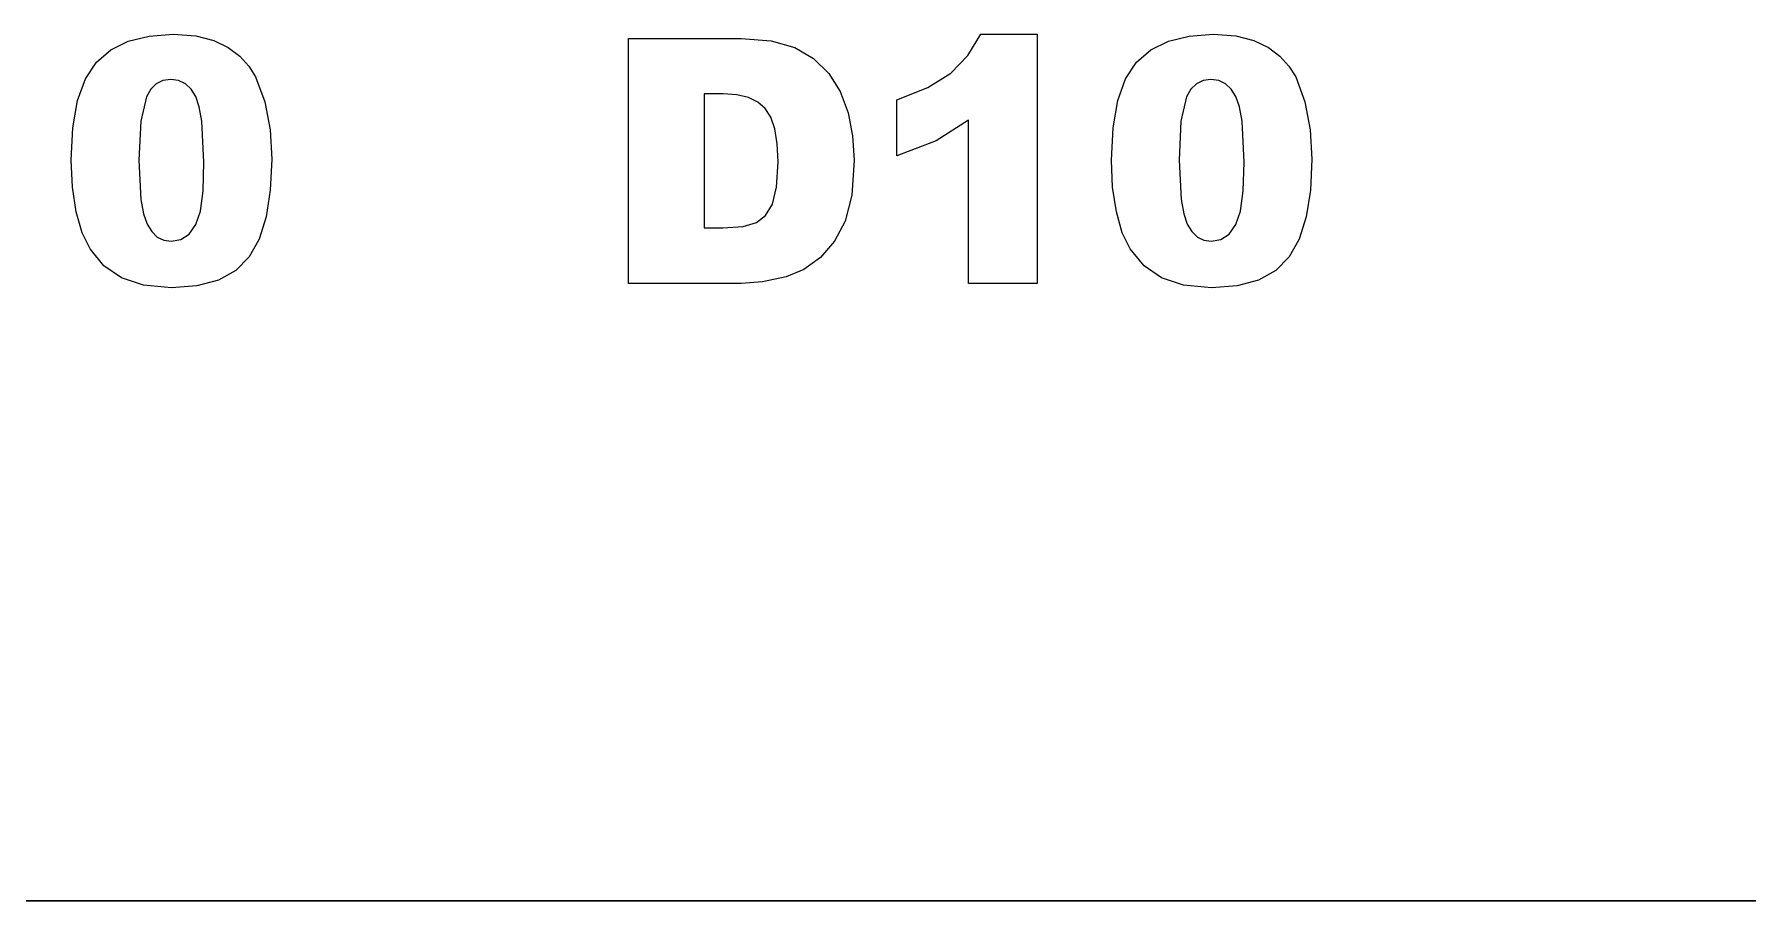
# Model space of a CAD drawing. Header units: metres. Extents: x 0 to 119, y 0 to 54.
# Drawn here: x 29.09 to 37.97, y 23.19 to 27.68 of the extents above; entities that cross this region are included whole.
import ezdxf

# ---------------------------------------------------------------- set-up
doc = ezdxf.new("R2010")
doc.units = ezdxf.units.M

msp = doc.modelspace()

# ---------------------------------------------------------------- linework, layer by layer
at = {"layer": 'D10#2'}
for p, q in [((29.4155, 27.5338, 3.175), (29.4893, 27.5971, 3.175)), ((29.4155, 27.5338, 3.9878), (29.4893, 27.5971, 3.9878)), ((29.4893, 27.5971, 3.175), (29.58, 27.6423, 3.175)), ((29.4893, 27.5971, 3.9878), (29.58, 27.6423, 3.9878)), ((29.4893, 27.5971, 3.175), (29.4893, 27.5971, 3.9878)), ((29.58, 27.6423, 3.175), (29.6879, 27.6695, 3.175)), ((29.58, 27.6423, 3.9878), (29.6879, 27.6695, 3.9878)), ((29.58, 27.6423, 3.175), (29.58, 27.6423, 3.9878)), ((29.6879, 27.6695, 3.175), (29.8127, 27.6785, 3.175)), ((29.6879, 27.6695, 3.9878), (29.8127, 27.6785, 3.9878)), ((29.6879, 27.6695, 3.175), (29.6879, 27.6695, 3.9878)), ((29.8127, 27.6785, 3.175), (29.9295, 27.6706, 3.175)), ((29.8127, 27.6785, 3.9878), (29.9295, 27.6706, 3.9878)), ((29.8127, 27.6785, 3.175), (29.8127, 27.6785, 3.9878)), ((29.9295, 27.6706, 3.175), (30.0233, 27.6469, 3.175)), ((29.9295, 27.6706, 3.9878), (30.0233, 27.6469, 3.9878)), ((29.9295, 27.6706, 3.175), (29.9295, 27.6706, 3.9878)), ((30.0233, 27.6469, 3.175), (30.098, 27.6105, 3.175)), ((30.0233, 27.6469, 3.9878), (30.098, 27.6105, 3.9878)), ((30.0233, 27.6469, 3.175), (30.0233, 27.6469, 3.9878)), ((30.098, 27.6105, 3.175), (30.1575, 27.5646, 3.175)), ((30.098, 27.6105, 3.9878), (30.1575, 27.5646, 3.9878)), ((30.098, 27.6105, 3.175), (30.098, 27.6105, 3.9878)), ((29.3585, 27.4479, 3.175), (29.4155, 27.5338, 3.175)), ((29.3585, 27.4479, 3.9878), (29.4155, 27.5338, 3.9878)), ((29.4155, 27.5338, 3.175), (29.4155, 27.5338, 3.9878)), ((30.1575, 27.5646, 3.175), (30.204, 27.5126, 3.175)), ((30.1575, 27.5646, 3.9878), (30.204, 27.5126, 3.9878)), ((30.1575, 27.5646, 3.175), (30.1575, 27.5646, 3.9878)), ((30.204, 27.5126, 3.175), (30.2394, 27.458, 3.175)), ((30.204, 27.5126, 3.9878), (30.2394, 27.458, 3.9878)), ((30.204, 27.5126, 3.175), (30.204, 27.5126, 3.9878)), ((29.3178, 27.3348, 3.175), (29.3585, 27.4479, 3.175)), ((29.3178, 27.3348, 3.9878), (29.3585, 27.4479, 3.9878)), ((29.3585, 27.4479, 3.175), (29.3585, 27.4479, 3.9878)), ((29.7252, 27.4215, 3.175), (29.6967, 27.3938, 3.175)), ((29.7252, 27.4215, 3.9878), (29.6967, 27.3938, 3.9878)), ((29.7599, 27.4382, 3.175), (29.7252, 27.4215, 3.175)), ((29.7599, 27.4382, 3.9878), (29.7252, 27.4215, 3.9878)), ((29.7252, 27.4215, 3.175), (29.7252, 27.4215, 3.9878)), ((29.8006, 27.4437, 3.175), (29.7599, 27.4382, 3.175)), ((29.8006, 27.4437, 3.9878), (29.7599, 27.4382, 3.9878)), ((29.7599, 27.4382, 3.175), (29.7599, 27.4382, 3.9878)), ((29.8408, 27.4383, 3.175), (29.8006, 27.4437, 3.175)), ((29.8408, 27.4383, 3.9878), (29.8006, 27.4437, 3.9878)), ((29.8006, 27.4437, 3.175), (29.8006, 27.4437, 3.9878)), ((29.8757, 27.422, 3.175), (29.8408, 27.4383, 3.175)), ((29.8757, 27.422, 3.9878), (29.8408, 27.4383, 3.9878)), ((29.8408, 27.4383, 3.175), (29.8408, 27.4383, 3.9878)), ((29.9051, 27.3948, 3.175), (29.8757, 27.422, 3.175)), ((29.9051, 27.3948, 3.9878), (29.8757, 27.422, 3.9878)), ((29.8757, 27.422, 3.175), (29.8757, 27.422, 3.9878)), ((30.2394, 27.458, 3.175), (30.2875, 27.3277, 3.175)), ((30.2394, 27.458, 3.9878), (30.2875, 27.3277, 3.9878)), ((30.2394, 27.458, 3.175), (30.2394, 27.458, 3.9878)), ((29.2933, 27.1945, 3.175), (29.3178, 27.3348, 3.175)), ((29.2933, 27.1945, 3.9878), (29.3178, 27.3348, 3.9878)), ((29.3178, 27.3348, 3.175), (29.3178, 27.3348, 3.9878)), ((29.6741, 27.355, 3.175), (29.6449, 27.2284, 3.175)), ((29.6741, 27.355, 3.9878), (29.6449, 27.2284, 3.9878)), ((29.6967, 27.3938, 3.175), (29.6741, 27.355, 3.175)), ((29.6967, 27.3938, 3.9878), (29.6741, 27.355, 3.9878)), ((29.6741, 27.355, 3.175), (29.6741, 27.355, 3.9878)), ((29.6967, 27.3938, 3.175), (29.6967, 27.3938, 3.9878)), ((29.9293, 27.3567, 3.175), (29.9051, 27.3948, 3.175)), ((29.9293, 27.3567, 3.9878), (29.9051, 27.3948, 3.9878)), ((29.9051, 27.3948, 3.175), (29.9051, 27.3948, 3.9878)), ((29.948, 27.3028, 3.175), (29.9293, 27.3567, 3.175)), ((29.948, 27.3028, 3.9878), (29.9293, 27.3567, 3.9878)), ((29.9293, 27.3567, 3.175), (29.9293, 27.3567, 3.9878)), ((29.9614, 27.2281, 3.175), (29.948, 27.3028, 3.175)), ((29.9614, 27.2281, 3.9878), (29.948, 27.3028, 3.9878)), ((29.948, 27.3028, 3.175), (29.948, 27.3028, 3.9878)), ((30.2875, 27.3277, 3.175), (30.3141, 27.1826, 3.175)), ((30.2875, 27.3277, 3.9878), (30.3141, 27.1826, 3.9878)), ((30.2875, 27.3277, 3.175), (30.2875, 27.3277, 3.9878)), ((29.2852, 27.0271, 3.175), (29.2933, 27.1945, 3.175)), ((29.2852, 27.0271, 3.9878), (29.2933, 27.1945, 3.9878)), ((29.2933, 27.1945, 3.175), (29.2933, 27.1945, 3.9878)), ((29.6449, 27.2284, 3.175), (29.6351, 27.0262, 3.175)), ((29.6449, 27.2284, 3.9878), (29.6351, 27.0262, 3.9878)), ((29.6449, 27.2284, 3.175), (29.6449, 27.2284, 3.9878)), ((29.9721, 27.0167, 3.175), (29.9614, 27.2281, 3.175)), ((29.9721, 27.0167, 3.9878), (29.9614, 27.2281, 3.9878)), ((29.9614, 27.2281, 3.175), (29.9614, 27.2281, 3.9878)), ((30.3141, 27.1826, 3.175), (30.323, 27.0314, 3.175)), ((30.3141, 27.1826, 3.9878), (30.323, 27.0314, 3.9878)), ((30.3141, 27.1826, 3.175), (30.3141, 27.1826, 3.9878)), ((29.2916, 26.8862, 3.175), (29.2852, 27.0271, 3.175)), ((29.2916, 26.8862, 3.9878), (29.2852, 27.0271, 3.9878)), ((29.2852, 27.0271, 3.175), (29.2852, 27.0271, 3.9878)), ((29.6351, 27.0262, 3.175), (29.6459, 26.8221, 3.175)), ((29.6351, 27.0262, 3.9878), (29.6459, 26.8221, 3.9878)), ((29.6351, 27.0262, 3.175), (29.6351, 27.0262, 3.9878)), ((29.9675, 26.867, 3.175), (29.9721, 27.0167, 3.175)), ((29.9675, 26.867, 3.9878), (29.9721, 27.0167, 3.9878)), ((29.9721, 27.0167, 3.175), (29.9721, 27.0167, 3.9878)), ((30.323, 27.0314, 3.175), (30.3157, 26.8701, 3.175)), ((30.323, 27.0314, 3.9878), (30.3157, 26.8701, 3.9878)), ((30.323, 27.0314, 3.175), (30.323, 27.0314, 3.9878)), ((29.3107, 26.7581, 3.175), (29.2916, 26.8862, 3.175)), ((29.3107, 26.7581, 3.9878), (29.2916, 26.8862, 3.9878)), ((29.2916, 26.8862, 3.175), (29.2916, 26.8862, 3.9878)), ((29.6459, 26.8221, 3.175), (29.6593, 26.7488, 3.175)), ((29.6459, 26.8221, 3.9878), (29.6593, 26.7488, 3.9878)), ((29.6459, 26.8221, 3.175), (29.6459, 26.8221, 3.9878)), ((29.9535, 26.7628, 3.175), (29.9675, 26.867, 3.175)), ((29.9535, 26.7628, 3.9878), (29.9675, 26.867, 3.9878)), ((29.9675, 26.867, 3.175), (29.9675, 26.867, 3.9878)), ((30.3157, 26.8701, 3.175), (30.2938, 26.7321, 3.175)), ((30.3157, 26.8701, 3.9878), (30.2938, 26.7321, 3.9878)), ((30.3157, 26.8701, 3.175), (30.3157, 26.8701, 3.9878)), ((29.3414, 26.6492, 3.175), (29.3107, 26.7581, 3.175)), ((29.3414, 26.6492, 3.9878), (29.3107, 26.7581, 3.9878)), ((29.3107, 26.7581, 3.175), (29.3107, 26.7581, 3.9878)), ((29.6593, 26.7488, 3.175), (29.678, 26.6948, 3.175)), ((29.6593, 26.7488, 3.9878), (29.678, 26.6948, 3.9878)), ((29.6593, 26.7488, 3.175), (29.6593, 26.7488, 3.9878)), ((29.9297, 26.6923, 3.175), (29.9535, 26.7628, 3.175)), ((29.9297, 26.6923, 3.9878), (29.9535, 26.7628, 3.9878)), ((29.9535, 26.7628, 3.175), (29.9535, 26.7628, 3.9878)), ((30.2938, 26.7321, 3.175), (30.2572, 26.6172, 3.175)), ((30.2938, 26.7321, 3.9878), (30.2572, 26.6172, 3.9878)), ((30.2938, 26.7321, 3.175), (30.2938, 26.7321, 3.9878)), ((29.3822, 26.5662, 3.175), (29.3414, 26.6492, 3.175)), ((29.3822, 26.5662, 3.9878), (29.3414, 26.6492, 3.9878)), ((29.3414, 26.6492, 3.175), (29.3414, 26.6492, 3.9878)), ((29.678, 26.6948, 3.175), (29.7019, 26.656, 3.175)), ((29.678, 26.6948, 3.9878), (29.7019, 26.656, 3.9878)), ((29.678, 26.6948, 3.175), (29.678, 26.6948, 3.9878)), ((29.7019, 26.656, 3.175), (29.7305, 26.6282, 3.175)), ((29.7019, 26.656, 3.9878), (29.7305, 26.6282, 3.9878)), ((29.7019, 26.656, 3.175), (29.7019, 26.656, 3.9878)), ((29.7305, 26.6282, 3.175), (29.764, 26.6116, 3.175)), ((29.7305, 26.6282, 3.9878), (29.764, 26.6116, 3.9878)), ((29.7305, 26.6282, 3.175), (29.7305, 26.6282, 3.9878)), ((29.8525, 26.6155, 3.175), (29.8955, 26.6437, 3.175)), ((29.8525, 26.6155, 3.9878), (29.8955, 26.6437, 3.9878)), ((29.8955, 26.6437, 3.175), (29.9297, 26.6923, 3.175)), ((29.8955, 26.6437, 3.9878), (29.9297, 26.6923, 3.9878)), ((29.8955, 26.6437, 3.175), (29.8955, 26.6437, 3.9878)), ((29.9297, 26.6923, 3.175), (29.9297, 26.6923, 3.9878)), ((29.4543, 26.4793, 3.175), (29.3822, 26.5662, 3.175)), ((29.4543, 26.4793, 3.9878), (29.3822, 26.5662, 3.9878)), ((29.3822, 26.5662, 3.175), (29.3822, 26.5662, 3.9878)), ((29.764, 26.6116, 3.175), (29.8023, 26.606, 3.175)), ((29.764, 26.6116, 3.9878), (29.8023, 26.606, 3.9878)), ((29.764, 26.6116, 3.175), (29.764, 26.6116, 3.9878)), ((29.8023, 26.606, 3.175), (29.8525, 26.6155, 3.175)), ((29.8023, 26.606, 3.9878), (29.8525, 26.6155, 3.9878)), ((29.8023, 26.606, 3.175), (29.8023, 26.606, 3.9878)), ((29.8525, 26.6155, 3.175), (29.8525, 26.6155, 3.9878)), ((30.2572, 26.6172, 3.175), (30.206, 26.5255, 3.175)), ((30.2572, 26.6172, 3.9878), (30.206, 26.5255, 3.9878)), ((30.2572, 26.6172, 3.175), (30.2572, 26.6172, 3.9878)), ((29.5442, 26.4163, 3.175), (29.4543, 26.4793, 3.175)), ((29.5442, 26.4163, 3.9878), (29.4543, 26.4793, 3.9878)), ((29.4543, 26.4793, 3.175), (29.4543, 26.4793, 3.9878)), ((30.137, 26.4553, 3.175), (30.0469, 26.4053, 3.175)), ((30.137, 26.4553, 3.9878), (30.0469, 26.4053, 3.9878)), ((30.206, 26.5255, 3.175), (30.137, 26.4553, 3.175)), ((30.206, 26.5255, 3.9878), (30.137, 26.4553, 3.9878)), ((30.137, 26.4553, 3.175), (30.137, 26.4553, 3.9878)), ((30.206, 26.5255, 3.175), (30.206, 26.5255, 3.9878)), ((29.6583, 26.378, 3.175), (29.5442, 26.4163, 3.175)), ((29.6583, 26.378, 3.9878), (29.5442, 26.4163, 3.9878)), ((29.5442, 26.4163, 3.175), (29.5442, 26.4163, 3.9878)), ((29.8032, 26.3652, 3.175), (29.6583, 26.378, 3.175)), ((29.8032, 26.3652, 3.9878), (29.6583, 26.378, 3.9878)), ((29.6583, 26.378, 3.175), (29.6583, 26.378, 3.9878)), ((29.9356, 26.3752, 3.175), (29.8032, 26.3652, 3.175)), ((29.9356, 26.3752, 3.9878), (29.8032, 26.3652, 3.9878)), ((29.8032, 26.3652, 3.175), (29.8032, 26.3652, 3.9878)), ((30.0469, 26.4053, 3.175), (29.9356, 26.3752, 3.175)), ((30.0469, 26.4053, 3.9878), (29.9356, 26.3752, 3.9878)), ((29.9356, 26.3752, 3.175), (29.9356, 26.3752, 3.9878)), ((30.0469, 26.4053, 3.175), (30.0469, 26.4053, 3.9878))]:
    msp.add_line(p, q, dxfattribs=at)
at = {"layer": 'D10#3'}
for p, q in [((32.1705, 27.6569, 3.175), (32.7536, 27.6569, 3.175)), ((32.1705, 26.3869, 3.175), (32.1705, 27.6569, 3.175)), ((32.1705, 27.6569, 3.9878), (32.7536, 27.6569, 3.9878)), ((32.1705, 26.3869, 3.9878), (32.1705, 27.6569, 3.9878)), ((32.1705, 27.6569, 3.175), (32.1705, 27.6569, 3.9878)), ((32.7536, 27.6569, 3.175), (32.9094, 27.6452, 3.175)), ((32.7536, 27.6569, 3.9878), (32.9094, 27.6452, 3.9878)), ((32.7536, 27.6569, 3.175), (32.7536, 27.6569, 3.9878)), ((32.9094, 27.6452, 3.175), (33.0321, 27.6101, 3.175)), ((32.9094, 27.6452, 3.9878), (33.0321, 27.6101, 3.9878)), ((32.9094, 27.6452, 3.175), (32.9094, 27.6452, 3.9878)), ((33.0321, 27.6101, 3.175), (33.129, 27.5531, 3.175)), ((33.0321, 27.6101, 3.9878), (33.129, 27.5531, 3.9878)), ((33.0321, 27.6101, 3.175), (33.0321, 27.6101, 3.9878)), ((33.9287, 27.5685, 3.175), (33.9958, 27.6785, 3.175)), ((33.9287, 27.5685, 3.9878), (33.9958, 27.6785, 3.9878)), ((33.9958, 27.6785, 3.175), (34.2878, 27.6785, 3.175)), ((33.9958, 27.6785, 3.9878), (34.2878, 27.6785, 3.9878)), ((33.9958, 27.6785, 3.175), (33.9958, 27.6785, 3.9878)), ((34.2878, 27.6785, 3.175), (34.2878, 26.3869, 3.175)), ((34.2878, 27.6785, 3.9878), (34.2878, 26.3869, 3.9878)), ((34.2878, 27.6785, 3.175), (34.2878, 27.6785, 3.9878)), ((34.8019, 27.5338, 3.175), (34.8756, 27.5971, 3.175)), ((34.8019, 27.5338, 3.9878), (34.8756, 27.5971, 3.9878)), ((34.8756, 27.5971, 3.175), (34.9664, 27.6423, 3.175)), ((34.8756, 27.5971, 3.9878), (34.9664, 27.6423, 3.9878)), ((34.8756, 27.5971, 3.175), (34.8756, 27.5971, 3.9878)), ((34.9664, 27.6423, 3.175), (35.0742, 27.6695, 3.175)), ((34.9664, 27.6423, 3.9878), (35.0742, 27.6695, 3.9878)), ((34.9664, 27.6423, 3.175), (34.9664, 27.6423, 3.9878)), ((35.0742, 27.6695, 3.175), (35.1991, 27.6785, 3.175)), ((35.0742, 27.6695, 3.9878), (35.1991, 27.6785, 3.9878)), ((35.0742, 27.6695, 3.175), (35.0742, 27.6695, 3.9878)), ((35.1991, 27.6785, 3.175), (35.3159, 27.6706, 3.175)), ((35.1991, 27.6785, 3.9878), (35.3159, 27.6706, 3.9878)), ((35.1991, 27.6785, 3.175), (35.1991, 27.6785, 3.9878)), ((35.3159, 27.6706, 3.175), (35.4096, 27.6469, 3.175)), ((35.3159, 27.6706, 3.9878), (35.4096, 27.6469, 3.9878)), ((35.3159, 27.6706, 3.175), (35.3159, 27.6706, 3.9878)), ((35.4096, 27.6469, 3.175), (35.4844, 27.6105, 3.175)), ((35.4096, 27.6469, 3.9878), (35.4844, 27.6105, 3.9878)), ((35.4096, 27.6469, 3.175), (35.4096, 27.6469, 3.9878)), ((35.4844, 27.6105, 3.175), (35.5439, 27.5646, 3.175)), ((35.4844, 27.6105, 3.9878), (35.5439, 27.5646, 3.9878)), ((35.4844, 27.6105, 3.175), (35.4844, 27.6105, 3.9878)), ((33.129, 27.5531, 3.175), (33.2075, 27.4758, 3.175)), ((33.129, 27.5531, 3.9878), (33.2075, 27.4758, 3.9878)), ((33.129, 27.5531, 3.175), (33.129, 27.5531, 3.9878)), ((33.8399, 27.4775, 3.175), (33.9287, 27.5685, 3.175)), ((33.8399, 27.4775, 3.9878), (33.9287, 27.5685, 3.9878)), ((33.9287, 27.5685, 3.175), (33.9287, 27.5685, 3.9878)), ((34.7449, 27.4479, 3.175), (34.8019, 27.5338, 3.175)), ((34.7449, 27.4479, 3.9878), (34.8019, 27.5338, 3.9878)), ((34.8019, 27.5338, 3.175), (34.8019, 27.5338, 3.9878)), ((35.5439, 27.5646, 3.175), (35.5904, 27.5126, 3.175)), ((35.5439, 27.5646, 3.9878), (35.5904, 27.5126, 3.9878)), ((35.5439, 27.5646, 3.175), (35.5439, 27.5646, 3.9878)), ((35.5904, 27.5126, 3.175), (35.6258, 27.458, 3.175)), ((35.5904, 27.5126, 3.9878), (35.6258, 27.458, 3.9878)), ((35.5904, 27.5126, 3.175), (35.5904, 27.5126, 3.9878)), ((33.2075, 27.4758, 3.175), (33.2673, 27.3812, 3.175)), ((33.2075, 27.4758, 3.9878), (33.2673, 27.3812, 3.9878)), ((33.2075, 27.4758, 3.175), (33.2075, 27.4758, 3.9878)), ((33.7201, 27.4019, 3.175), (33.8399, 27.4775, 3.175)), ((33.7201, 27.4019, 3.9878), (33.8399, 27.4775, 3.9878)), ((33.8399, 27.4775, 3.175), (33.8399, 27.4775, 3.9878)), ((34.7041, 27.3348, 3.175), (34.7449, 27.4479, 3.175)), ((34.7041, 27.3348, 3.9878), (34.7449, 27.4479, 3.9878)), ((34.7449, 27.4479, 3.175), (34.7449, 27.4479, 3.9878)), ((35.1116, 27.4215, 3.175), (35.083, 27.3938, 3.175)), ((35.1116, 27.4215, 3.9878), (35.083, 27.3938, 3.9878)), ((35.1463, 27.4382, 3.175), (35.1116, 27.4215, 3.175)), ((35.1463, 27.4382, 3.9878), (35.1116, 27.4215, 3.9878)), ((35.1116, 27.4215, 3.175), (35.1116, 27.4215, 3.9878)), ((35.187, 27.4437, 3.175), (35.1463, 27.4382, 3.175)), ((35.187, 27.4437, 3.9878), (35.1463, 27.4382, 3.9878)), ((35.1463, 27.4382, 3.175), (35.1463, 27.4382, 3.9878)), ((35.2272, 27.4383, 3.175), (35.187, 27.4437, 3.175)), ((35.2272, 27.4383, 3.9878), (35.187, 27.4437, 3.9878)), ((35.187, 27.4437, 3.175), (35.187, 27.4437, 3.9878)), ((35.262, 27.422, 3.175), (35.2272, 27.4383, 3.175)), ((35.262, 27.422, 3.9878), (35.2272, 27.4383, 3.9878)), ((35.2272, 27.4383, 3.175), (35.2272, 27.4383, 3.9878)), ((35.2915, 27.3948, 3.175), (35.262, 27.422, 3.175)), ((35.2915, 27.3948, 3.9878), (35.262, 27.422, 3.9878)), ((35.262, 27.422, 3.175), (35.262, 27.422, 3.9878)), ((35.6258, 27.458, 3.175), (35.6739, 27.3277, 3.175)), ((35.6258, 27.458, 3.9878), (35.6739, 27.3277, 3.9878)), ((35.6258, 27.458, 3.175), (35.6258, 27.458, 3.9878)), ((32.563, 27.3692, 3.175), (32.563, 26.6753, 3.175)), ((32.6609, 27.3692, 3.175), (32.563, 27.3692, 3.175)), ((32.563, 27.3692, 3.9878), (32.563, 26.6753, 3.9878)), ((32.6609, 27.3692, 3.9878), (32.563, 27.3692, 3.9878)), ((32.563, 27.3692, 3.175), (32.563, 27.3692, 3.9878)), ((32.7317, 27.3646, 3.175), (32.6609, 27.3692, 3.175)), ((32.7317, 27.3646, 3.9878), (32.6609, 27.3692, 3.9878)), ((32.6609, 27.3692, 3.175), (32.6609, 27.3692, 3.9878)), ((32.7917, 27.3506, 3.175), (32.7317, 27.3646, 3.175)), ((32.7917, 27.3506, 3.9878), (32.7317, 27.3646, 3.9878)), ((32.7317, 27.3646, 3.175), (32.7317, 27.3646, 3.9878)), ((32.8408, 27.3273, 3.175), (32.7917, 27.3506, 3.175)), ((32.8408, 27.3273, 3.9878), (32.7917, 27.3506, 3.9878)), ((32.7917, 27.3506, 3.175), (32.7917, 27.3506, 3.9878)), ((33.2673, 27.3812, 3.175), (33.308, 27.2722, 3.175)), ((33.2673, 27.3812, 3.9878), (33.308, 27.2722, 3.9878)), ((33.2673, 27.3812, 3.175), (33.2673, 27.3812, 3.9878)), ((33.5601, 27.3381, 3.175), (33.7201, 27.4019, 3.175)), ((33.5601, 27.3381, 3.9878), (33.7201, 27.4019, 3.9878)), ((33.5601, 27.0487, 3.175), (33.5601, 27.3381, 3.175)), ((33.5601, 27.0487, 3.9878), (33.5601, 27.3381, 3.9878)), ((33.5601, 27.3381, 3.175), (33.5601, 27.3381, 3.9878)), ((33.7201, 27.4019, 3.175), (33.7201, 27.4019, 3.9878)), ((34.6797, 27.1945, 3.175), (34.7041, 27.3348, 3.175)), ((34.6797, 27.1945, 3.9878), (34.7041, 27.3348, 3.9878)), ((34.7041, 27.3348, 3.175), (34.7041, 27.3348, 3.9878)), ((35.0605, 27.355, 3.175), (35.0313, 27.2284, 3.175)), ((35.0605, 27.355, 3.9878), (35.0313, 27.2284, 3.9878)), ((35.083, 27.3938, 3.175), (35.0605, 27.355, 3.175)), ((35.083, 27.3938, 3.9878), (35.0605, 27.355, 3.9878)), ((35.0605, 27.355, 3.175), (35.0605, 27.355, 3.9878)), ((35.083, 27.3938, 3.175), (35.083, 27.3938, 3.9878)), ((35.3156, 27.3567, 3.175), (35.2915, 27.3948, 3.175)), ((35.3156, 27.3567, 3.9878), (35.2915, 27.3948, 3.9878)), ((35.2915, 27.3948, 3.175), (35.2915, 27.3948, 3.9878)), ((35.3344, 27.3028, 3.175), (35.3156, 27.3567, 3.175)), ((35.3344, 27.3028, 3.9878), (35.3156, 27.3567, 3.9878)), ((35.3156, 27.3567, 3.175), (35.3156, 27.3567, 3.9878)), ((32.8792, 27.2947, 3.175), (32.8408, 27.3273, 3.175)), ((32.8792, 27.2947, 3.9878), (32.8408, 27.3273, 3.9878)), ((32.8408, 27.3273, 3.175), (32.8408, 27.3273, 3.9878)), ((32.908, 27.2495, 3.175), (32.8792, 27.2947, 3.175)), ((32.908, 27.2495, 3.9878), (32.8792, 27.2947, 3.9878)), ((32.8792, 27.2947, 3.175), (32.8792, 27.2947, 3.9878)), ((32.9285, 27.1884, 3.175), (32.908, 27.2495, 3.175)), ((32.9285, 27.1884, 3.9878), (32.908, 27.2495, 3.9878)), ((32.908, 27.2495, 3.175), (32.908, 27.2495, 3.9878)), ((33.308, 27.2722, 3.175), (33.3314, 27.1527, 3.175)), ((33.308, 27.2722, 3.9878), (33.3314, 27.1527, 3.9878)), ((33.308, 27.2722, 3.175), (33.308, 27.2722, 3.9878)), ((35.3478, 27.2281, 3.175), (35.3344, 27.3028, 3.175)), ((35.3478, 27.2281, 3.9878), (35.3344, 27.3028, 3.9878)), ((35.3344, 27.3028, 3.175), (35.3344, 27.3028, 3.9878)), ((35.6739, 27.3277, 3.175), (35.7005, 27.1826, 3.175)), ((35.6739, 27.3277, 3.9878), (35.7005, 27.1826, 3.9878)), ((35.6739, 27.3277, 3.175), (35.6739, 27.3277, 3.9878)), ((32.9409, 27.1114, 3.175), (32.9285, 27.1884, 3.175)), ((32.9409, 27.1114, 3.9878), (32.9285, 27.1884, 3.9878)), ((32.9285, 27.1884, 3.175), (32.9285, 27.1884, 3.9878)), ((33.9309, 27.2332, 3.175), (33.7632, 27.1267, 3.175)), ((33.9309, 27.2332, 3.9878), (33.7632, 27.1267, 3.9878)), ((33.9309, 26.3869, 3.175), (33.9309, 27.2332, 3.175)), ((33.9309, 26.3869, 3.9878), (33.9309, 27.2332, 3.9878)), ((33.9309, 27.2332, 3.175), (33.9309, 27.2332, 3.9878)), ((34.6715, 27.0271, 3.175), (34.6797, 27.1945, 3.175)), ((34.6715, 27.0271, 3.9878), (34.6797, 27.1945, 3.9878)), ((34.6797, 27.1945, 3.175), (34.6797, 27.1945, 3.9878)), ((35.0313, 27.2284, 3.175), (35.0215, 27.0262, 3.175)), ((35.0313, 27.2284, 3.9878), (35.0215, 27.0262, 3.9878)), ((35.0313, 27.2284, 3.175), (35.0313, 27.2284, 3.9878)), ((35.3585, 27.0167, 3.175), (35.3478, 27.2281, 3.175)), ((35.3585, 27.0167, 3.9878), (35.3478, 27.2281, 3.9878)), ((35.3478, 27.2281, 3.175), (35.3478, 27.2281, 3.9878)), ((35.7005, 27.1826, 3.175), (35.7094, 27.0314, 3.175)), ((35.7005, 27.1826, 3.9878), (35.7094, 27.0314, 3.9878)), ((35.7005, 27.1826, 3.175), (35.7005, 27.1826, 3.9878)), ((32.945, 27.0184, 3.175), (32.9409, 27.1114, 3.175)), ((32.945, 27.0184, 3.9878), (32.9409, 27.1114, 3.9878)), ((32.9409, 27.1114, 3.175), (32.9409, 27.1114, 3.9878)), ((33.3314, 27.1527, 3.175), (33.3392, 27.0262, 3.175)), ((33.3314, 27.1527, 3.9878), (33.3392, 27.0262, 3.9878)), ((33.3314, 27.1527, 3.175), (33.3314, 27.1527, 3.9878)), ((33.7632, 27.1267, 3.175), (33.5601, 27.0487, 3.175)), ((33.7632, 27.1267, 3.9878), (33.5601, 27.0487, 3.9878)), ((33.7632, 27.1267, 3.175), (33.7632, 27.1267, 3.9878)), ((32.9376, 26.887, 3.175), (32.945, 27.0184, 3.175)), ((32.9376, 26.887, 3.9878), (32.945, 27.0184, 3.9878)), ((32.945, 27.0184, 3.175), (32.945, 27.0184, 3.9878)), ((33.3392, 27.0262, 3.175), (33.3276, 26.8455, 3.175)), ((33.3392, 27.0262, 3.9878), (33.3276, 26.8455, 3.9878)), ((33.3392, 27.0262, 3.175), (33.3392, 27.0262, 3.9878)), ((33.5601, 27.0487, 3.175), (33.5601, 27.0487, 3.9878)), ((34.6779, 26.8862, 3.175), (34.6715, 27.0271, 3.175)), ((34.6779, 26.8862, 3.9878), (34.6715, 27.0271, 3.9878)), ((34.6715, 27.0271, 3.175), (34.6715, 27.0271, 3.9878)), ((35.0215, 27.0262, 3.175), (35.0323, 26.8221, 3.175)), ((35.0215, 27.0262, 3.9878), (35.0323, 26.8221, 3.9878)), ((35.0215, 27.0262, 3.175), (35.0215, 27.0262, 3.9878)), ((35.3539, 26.867, 3.175), (35.3585, 27.0167, 3.175)), ((35.3539, 26.867, 3.9878), (35.3585, 27.0167, 3.9878)), ((35.3585, 27.0167, 3.175), (35.3585, 27.0167, 3.9878)), ((35.7094, 27.0314, 3.175), (35.7021, 26.8701, 3.175)), ((35.7094, 27.0314, 3.9878), (35.7021, 26.8701, 3.9878)), ((35.7094, 27.0314, 3.175), (35.7094, 27.0314, 3.9878)), ((32.9156, 26.7979, 3.175), (32.9376, 26.887, 3.175)), ((32.9156, 26.7979, 3.9878), (32.9376, 26.887, 3.9878)), ((32.9376, 26.887, 3.175), (32.9376, 26.887, 3.9878)), ((32.8805, 26.7401, 3.175), (32.9156, 26.7979, 3.175)), ((32.8805, 26.7401, 3.9878), (32.9156, 26.7979, 3.9878)), ((32.9156, 26.7979, 3.175), (32.9156, 26.7979, 3.9878)), ((33.3276, 26.8455, 3.175), (33.2928, 26.7104, 3.175)), ((33.3276, 26.8455, 3.9878), (33.2928, 26.7104, 3.9878)), ((33.3276, 26.8455, 3.175), (33.3276, 26.8455, 3.9878)), ((34.6971, 26.7581, 3.175), (34.6779, 26.8862, 3.175)), ((34.6971, 26.7581, 3.9878), (34.6779, 26.8862, 3.9878)), ((34.6779, 26.8862, 3.175), (34.6779, 26.8862, 3.9878)), ((35.0323, 26.8221, 3.175), (35.0457, 26.7488, 3.175)), ((35.0323, 26.8221, 3.9878), (35.0457, 26.7488, 3.9878)), ((35.0323, 26.8221, 3.175), (35.0323, 26.8221, 3.9878)), ((35.3399, 26.7628, 3.175), (35.3539, 26.867, 3.175)), ((35.3399, 26.7628, 3.9878), (35.3539, 26.867, 3.9878)), ((35.3539, 26.867, 3.175), (35.3539, 26.867, 3.9878)), ((35.7021, 26.8701, 3.175), (35.6801, 26.7321, 3.175)), ((35.7021, 26.8701, 3.9878), (35.6801, 26.7321, 3.9878)), ((35.7021, 26.8701, 3.175), (35.7021, 26.8701, 3.9878)), ((32.8341, 26.7026, 3.175), (32.8805, 26.7401, 3.175)), ((32.8341, 26.7026, 3.9878), (32.8805, 26.7401, 3.9878)), ((32.8805, 26.7401, 3.175), (32.8805, 26.7401, 3.9878)), ((33.2928, 26.7104, 3.175), (33.2375, 26.6073, 3.175)), ((33.2928, 26.7104, 3.9878), (33.2375, 26.6073, 3.9878)), ((33.2928, 26.7104, 3.175), (33.2928, 26.7104, 3.9878)), ((34.7278, 26.6492, 3.175), (34.6971, 26.7581, 3.175)), ((34.7278, 26.6492, 3.9878), (34.6971, 26.7581, 3.9878)), ((34.6971, 26.7581, 3.175), (34.6971, 26.7581, 3.9878)), ((35.0457, 26.7488, 3.175), (35.0644, 26.6948, 3.175)), ((35.0457, 26.7488, 3.9878), (35.0644, 26.6948, 3.9878)), ((35.0457, 26.7488, 3.175), (35.0457, 26.7488, 3.9878)), ((35.3161, 26.6923, 3.175), (35.3399, 26.7628, 3.175)), ((35.3161, 26.6923, 3.9878), (35.3399, 26.7628, 3.9878)), ((35.3399, 26.7628, 3.175), (35.3399, 26.7628, 3.9878)), ((35.6801, 26.7321, 3.175), (35.6436, 26.6172, 3.175)), ((35.6801, 26.7321, 3.9878), (35.6436, 26.6172, 3.9878)), ((35.6801, 26.7321, 3.175), (35.6801, 26.7321, 3.9878)), ((32.563, 26.6753, 3.175), (32.6591, 26.6753, 3.175)), ((32.563, 26.6753, 3.9878), (32.6591, 26.6753, 3.9878)), ((32.563, 26.6753, 3.175), (32.563, 26.6753, 3.9878)), ((32.6591, 26.6753, 3.175), (32.7644, 26.6822, 3.175)), ((32.6591, 26.6753, 3.9878), (32.7644, 26.6822, 3.9878)), ((32.6591, 26.6753, 3.175), (32.6591, 26.6753, 3.9878)), ((32.7644, 26.6822, 3.175), (32.8341, 26.7026, 3.175)), ((32.7644, 26.6822, 3.9878), (32.8341, 26.7026, 3.9878)), ((32.7644, 26.6822, 3.175), (32.7644, 26.6822, 3.9878)), ((32.8341, 26.7026, 3.175), (32.8341, 26.7026, 3.9878)), ((34.7686, 26.5662, 3.175), (34.7278, 26.6492, 3.175)), ((34.7686, 26.5662, 3.9878), (34.7278, 26.6492, 3.9878)), ((34.7278, 26.6492, 3.175), (34.7278, 26.6492, 3.9878)), ((35.0644, 26.6948, 3.175), (35.0883, 26.656, 3.175)), ((35.0644, 26.6948, 3.9878), (35.0883, 26.656, 3.9878)), ((35.0644, 26.6948, 3.175), (35.0644, 26.6948, 3.9878)), ((35.0883, 26.656, 3.175), (35.1169, 26.6282, 3.175)), ((35.0883, 26.656, 3.9878), (35.1169, 26.6282, 3.9878)), ((35.0883, 26.656, 3.175), (35.0883, 26.656, 3.9878)), ((35.1169, 26.6282, 3.175), (35.1504, 26.6116, 3.175)), ((35.1169, 26.6282, 3.9878), (35.1504, 26.6116, 3.9878)), ((35.1169, 26.6282, 3.175), (35.1169, 26.6282, 3.9878)), ((35.2389, 26.6155, 3.175), (35.2819, 26.6437, 3.175)), ((35.2389, 26.6155, 3.9878), (35.2819, 26.6437, 3.9878)), ((35.2819, 26.6437, 3.175), (35.3161, 26.6923, 3.175)), ((35.2819, 26.6437, 3.9878), (35.3161, 26.6923, 3.9878)), ((35.2819, 26.6437, 3.175), (35.2819, 26.6437, 3.9878)), ((35.3161, 26.6923, 3.175), (35.3161, 26.6923, 3.9878)), ((33.2375, 26.6073, 3.175), (33.1642, 26.5224, 3.175)), ((33.2375, 26.6073, 3.9878), (33.1642, 26.5224, 3.9878)), ((33.2375, 26.6073, 3.175), (33.2375, 26.6073, 3.9878)), ((34.8407, 26.4793, 3.175), (34.7686, 26.5662, 3.175)), ((34.8407, 26.4793, 3.9878), (34.7686, 26.5662, 3.9878)), ((34.7686, 26.5662, 3.175), (34.7686, 26.5662, 3.9878)), ((35.1504, 26.6116, 3.175), (35.1887, 26.606, 3.175)), ((35.1504, 26.6116, 3.9878), (35.1887, 26.606, 3.9878)), ((35.1504, 26.6116, 3.175), (35.1504, 26.6116, 3.9878)), ((35.1887, 26.606, 3.175), (35.2389, 26.6155, 3.175)), ((35.1887, 26.606, 3.9878), (35.2389, 26.6155, 3.9878)), ((35.1887, 26.606, 3.175), (35.1887, 26.606, 3.9878)), ((35.2389, 26.6155, 3.175), (35.2389, 26.6155, 3.9878)), ((35.6436, 26.6172, 3.175), (35.5924, 26.5255, 3.175)), ((35.6436, 26.6172, 3.9878), (35.5924, 26.5255, 3.9878)), ((35.6436, 26.6172, 3.175), (35.6436, 26.6172, 3.9878)), ((33.0789, 26.4593, 3.175), (32.9875, 26.4215, 3.175)), ((33.0789, 26.4593, 3.9878), (32.9875, 26.4215, 3.9878)), ((33.1642, 26.5224, 3.175), (33.0789, 26.4593, 3.175)), ((33.1642, 26.5224, 3.9878), (33.0789, 26.4593, 3.9878)), ((33.0789, 26.4593, 3.175), (33.0789, 26.4593, 3.9878)), ((33.1642, 26.5224, 3.175), (33.1642, 26.5224, 3.9878)), ((34.9306, 26.4163, 3.175), (34.8407, 26.4793, 3.175)), ((34.9306, 26.4163, 3.9878), (34.8407, 26.4793, 3.9878)), ((34.8407, 26.4793, 3.175), (34.8407, 26.4793, 3.9878)), ((35.5234, 26.4553, 3.175), (35.4332, 26.4053, 3.175)), ((35.5234, 26.4553, 3.9878), (35.4332, 26.4053, 3.9878)), ((35.5924, 26.5255, 3.175), (35.5234, 26.4553, 3.175)), ((35.5924, 26.5255, 3.9878), (35.5234, 26.4553, 3.9878)), ((35.5234, 26.4553, 3.175), (35.5234, 26.4553, 3.9878)), ((35.5924, 26.5255, 3.175), (35.5924, 26.5255, 3.9878)), ((32.7536, 26.3869, 3.175), (32.1705, 26.3869, 3.175)), ((32.7536, 26.3869, 3.9878), (32.1705, 26.3869, 3.9878)), ((32.1705, 26.3869, 3.175), (32.1705, 26.3869, 3.9878)), ((32.8644, 26.3955, 3.175), (32.7536, 26.3869, 3.175)), ((32.8644, 26.3955, 3.9878), (32.7536, 26.3869, 3.9878)), ((32.7536, 26.3869, 3.175), (32.7536, 26.3869, 3.9878)), ((32.9875, 26.4215, 3.175), (32.8644, 26.3955, 3.175)), ((32.9875, 26.4215, 3.9878), (32.8644, 26.3955, 3.9878)), ((32.8644, 26.3955, 3.175), (32.8644, 26.3955, 3.9878)), ((32.9875, 26.4215, 3.175), (32.9875, 26.4215, 3.9878)), ((34.2878, 26.3869, 3.175), (33.9309, 26.3869, 3.175)), ((34.2878, 26.3869, 3.9878), (33.9309, 26.3869, 3.9878)), ((33.9309, 26.3869, 3.175), (33.9309, 26.3869, 3.9878)), ((34.2878, 26.3869, 3.175), (34.2878, 26.3869, 3.9878)), ((35.0447, 26.378, 3.175), (34.9306, 26.4163, 3.175)), ((35.0447, 26.378, 3.9878), (34.9306, 26.4163, 3.9878)), ((34.9306, 26.4163, 3.175), (34.9306, 26.4163, 3.9878)), ((35.1896, 26.3652, 3.175), (35.0447, 26.378, 3.175)), ((35.1896, 26.3652, 3.9878), (35.0447, 26.378, 3.9878)), ((35.0447, 26.378, 3.175), (35.0447, 26.378, 3.9878)), ((35.322, 26.3752, 3.175), (35.1896, 26.3652, 3.175)), ((35.322, 26.3752, 3.9878), (35.1896, 26.3652, 3.9878)), ((35.1896, 26.3652, 3.175), (35.1896, 26.3652, 3.9878)), ((35.4332, 26.4053, 3.175), (35.322, 26.3752, 3.175)), ((35.4332, 26.4053, 3.9878), (35.322, 26.3752, 3.9878)), ((35.322, 26.3752, 3.175), (35.322, 26.3752, 3.9878)), ((35.4332, 26.4053, 3.175), (35.4332, 26.4053, 3.9878))]:
    msp.add_line(p, q, dxfattribs=at)
at = {"layer": 'EXTRUDER_SIDE'}
for p, q in [((15.0876, 23.1902, 3.175), (58.1787, 23.1902, 3.175)), ((58.1787, 23.1902), (15.0876, 23.1902))]:
    msp.add_line(p, q, dxfattribs=at)

doc.saveas('drawing.dxf')
